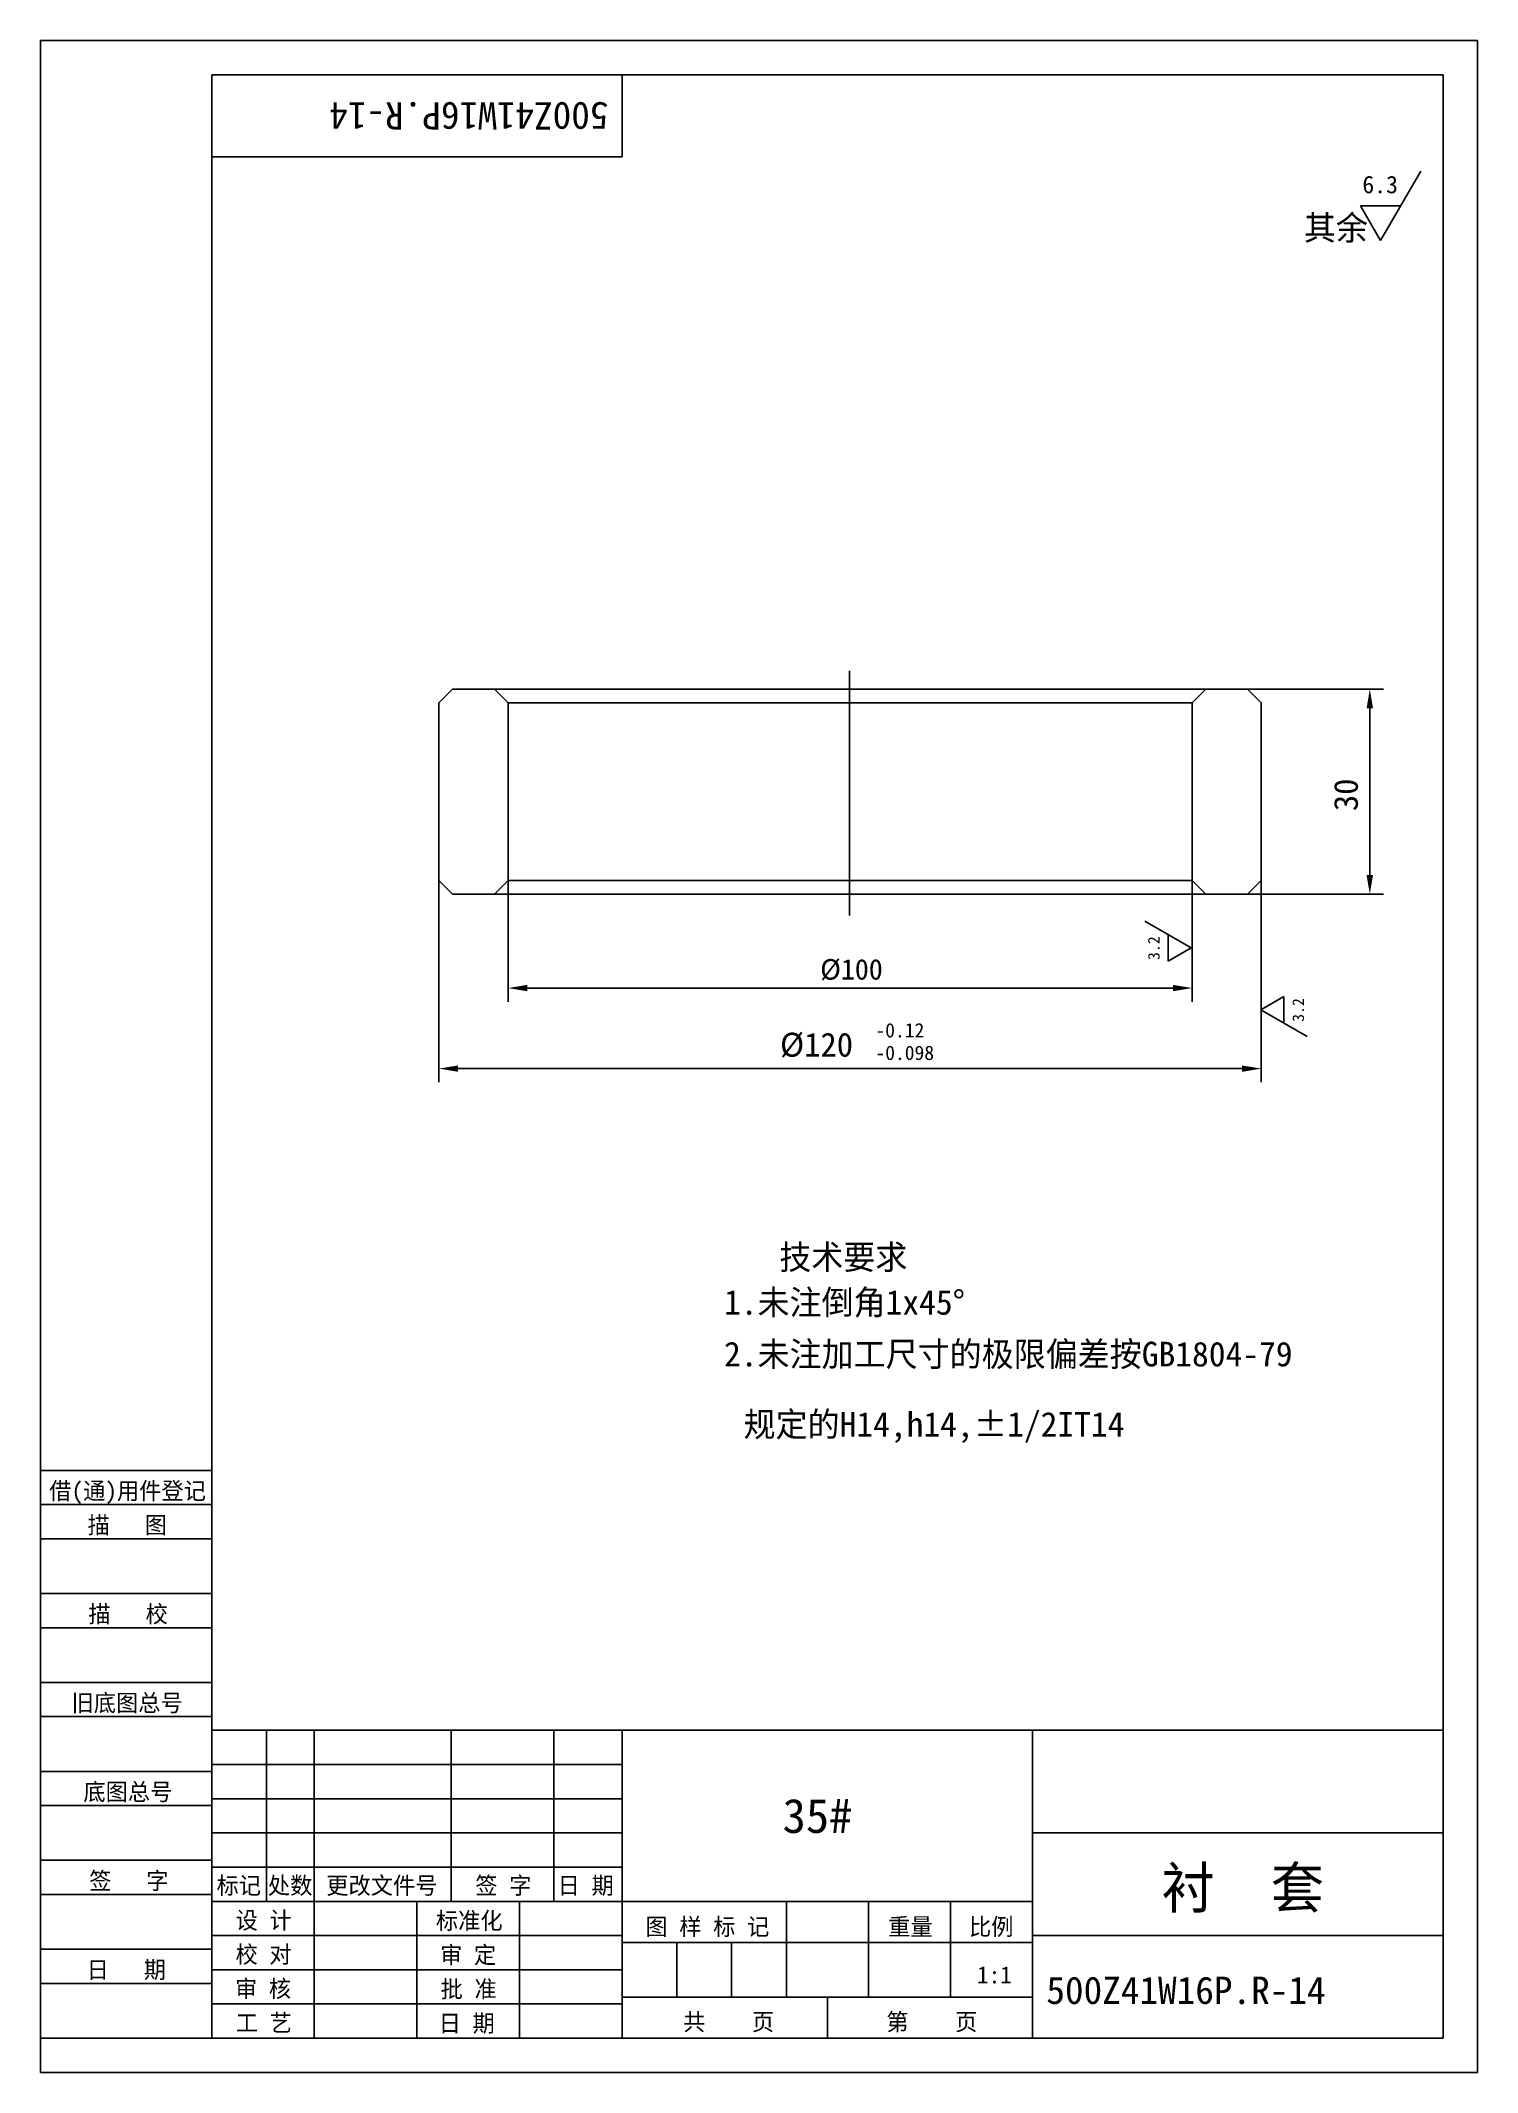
# Model space of a CAD drawing. Header units: metres. Extents: x 0 to 210, y 0 to 297.
import ezdxf

# ---------------------------------------------------------------- set-up
doc = ezdxf.new("R2010")
doc.units = ezdxf.units.M
for name, color, linetype in [('C', 6, 'Continuous'), ('D', 1, 'Continuous'), ('FL', 5, 'Continuous'), ('T', 7, 'Continuous'), ('TL', 4, 'Continuous')]:
    doc.layers.add(name, color=color, linetype=linetype)

# ---------------------------------------------------------------- blocks, each defined once
blk = doc.blocks.new('TUKUN4')
at = {"layer": 'FL'}
for p, q in [((0, 297), (0, 0)), ((210, 297), (0, 297)), ((210, 0), (210, 297)), ((0, 78), (25, 78)), ((0, 70), (25, 70)), ((0, 65), (25, 65)), ((0, 57), (25, 57)), ((0, 52), (25, 52)), ((33, 25), (33, 50)), ((40, 5), (40, 50)), ((60, 25), (60, 50)), ((75, 25), (75, 50)), ((25, 45), (85, 45)), ((0, 44), (25, 44)), ((0, 39), (25, 39)), ((25, 40), (85, 40)), ((25, 35), (85, 35)), ((0, 31), (25, 31)), ((25, 30), (85, 30)), ((0, 26), (25, 26)), ((70, 5), (70, 25)), ((0, 18), (25, 18)), ((25, 20), (85, 20)), ((25, 15), (85, 15)), ((0, 13), (25, 13)), ((25, 10), (85, 10)), ((0, 0), (210, 0))]:
    blk.add_line(p, q, dxfattribs=at)
at = {"layer": 'TL'}
for p, q in [((25, 5), (25, 292)), ((205, 292), (25, 292)), ((85, 292), (85, 280)), ((205, 5), (205, 292)), ((85, 280), (25, 280)), ((0, 88), (25, 88)), ((0, 83), (25, 83)), ((205, 50), (25, 50)), ((85, 5), (85, 50)), ((145, 5), (145, 50)), ((205, 35), (145, 35)), ((145, 25), (25, 25)), ((55, 5), (55, 25)), ((109, 11), (109, 25)), ((121, 11), (121, 25)), ((133, 11), (133, 25)), ((85, 19), (145, 19)), ((93, 11), (93, 19)), ((101, 11), (101, 19)), ((205, 20), (145, 20)), ((145, 11), (85, 11)), ((115, 5), (115, 11)), ((0, 5), (205, 5))]:
    blk.add_line(p, q, dxfattribs=at)
at = {"layer": 'T'}
for s, p in [('借(通)用件登记', (1.26, 83.76)), ('描   图', (6.86, 78.76)), ('描   校', (6.98, 65.76)), ('旧底图总号', (4.52, 52.76)), ('底图总号', (6.25, 39.76)), ('签   字', (7.1, 26.76)), ('标记', (25.71, 26.07)), ('处数', (33.22, 26.07)), ('更改文件号', (41.75, 26.07)), ('签 字', (63.53, 26.07)), ('日 期', (75.57, 26.07)), ('设 计', (28.5, 20.99)), ('标准化', (57.77, 20.93)), ('图 样 标 记', (88.4, 20.04)), ('重量', (123.88, 20.04)), ('比例', (135.7, 20.04)), ('校 对', (28.48, 15.99)), ('审 定', (58.39, 15.93)), ('日   期', (6.72, 13.76)), ('审 核', (28.41, 10.99)), ('批 准', (58.46, 10.93)), ('共    页', (93.91, 6.13)), ('第    页', (123.62, 6.13)), ('工 艺', (28.52, 5.99)), ('日 期', (58.18, 5.93))]:
    blk.add_text(s, height=2.5, dxfattribs=at).set_placement(p)

msp = doc.modelspace()

# ---------------------------------------------------------------- linework, layer by layer
at = {"layer": 'C'}
msp.add_line((118.22, 204.89), (118.22, 169.1), dxfattribs=at)
at = {"layer": 'D'}
for p, q in [((201.72, 277.91), (195.86, 267.77)), ((195.86, 267.77), (192.94, 272.84)), ((192.94, 272.84), (198.79, 272.84)), ((176.42, 202.21), (196.28, 202.21)), ((194.28, 199.41), (194.28, 175.01)), ((58.22, 174.21), (58.22, 144.73)), ((68.32, 174.21), (68.32, 156.5)), ((168.31, 174.17), (168.31, 156.5)), ((178.42, 174.21), (178.42, 144.73)), ((176.42, 172.21), (196.28, 172.21)), ((161.41, 168.29), (168.17, 164.39)), ((164.79, 162.43), (164.79, 166.34)), ((168.17, 164.39), (164.79, 162.43)), ((71.12, 158.5), (165.51, 158.5)), ((178.35, 155.34), (181.73, 157.29)), ((185.11, 151.44), (178.35, 155.34)), ((181.73, 157.29), (181.73, 153.39)), ((61.02, 146.73), (175.62, 146.73))]:
    msp.add_line(p, q, dxfattribs=at)
for points in [[(193.81, 199.41), (194.74, 199.41), (194.28, 202.21)], [(193.81, 175.01), (194.74, 175.01), (194.28, 172.21)], [(71.12, 158.97), (71.12, 158.04), (68.32, 158.5)], [(165.51, 158.97), (165.51, 158.04), (168.31, 158.5)], [(61.02, 147.19), (61.02, 146.26), (58.22, 146.73)], [(175.62, 147.19), (175.62, 146.26), (178.42, 146.73)]]:
    msp.add_solid(points, dxfattribs=at)
at = {"layer": 'TL'}
for p, q in [((58.22, 200.21), (60.22, 202.21)), ((60.22, 202.21), (66.32, 202.21)), ((66.32, 202.21), (118.32, 202.21)), ((68.32, 200.21), (66.32, 202.21)), ((170.32, 202.21), (118.32, 202.21)), ((168.32, 200.21), (170.32, 202.21)), ((176.42, 202.21), (170.32, 202.21)), ((178.42, 200.21), (176.42, 202.21)), ((58.22, 174.21), (58.22, 200.21)), ((68.32, 200.21), (118.32, 200.21)), ((68.32, 174.21), (68.32, 200.21)), ((168.32, 200.21), (118.32, 200.21)), ((168.32, 174.21), (168.32, 200.21)), ((178.42, 174.21), (178.42, 200.21)), ((60.22, 172.21), (58.22, 174.21)), ((66.32, 172.21), (68.32, 174.21)), ((68.32, 174.21), (118.32, 174.21)), ((168.32, 174.21), (118.32, 174.21)), ((170.32, 172.21), (168.32, 174.21)), ((176.42, 172.21), (178.42, 174.21)), ((66.32, 172.21), (60.22, 172.21)), ((66.32, 172.21), (118.32, 172.21)), ((170.32, 172.21), (118.32, 172.21)), ((170.32, 172.21), (176.42, 172.21))]:
    msp.add_line(p, q, dxfattribs=at)

# ---------------------------------------------------------------- block references
at = {"layer": 'D'}
msp.add_blockref('TUKUN4', (0, 0), dxfattribs=at)

# ---------------------------------------------------------------- texts
for s, height, rotation, p in [('500Z41W16P.R-14', 4, 180, (83, 288)), ('30', 3.5, 90, (192.53, 184.37)), ('3.2', 1.7, 90, (163.56, 162.6)), ('3.2', 1.7, 90, (184.66, 153.56))]:
    msp.add_text(s, height=height, rotation=rotation, dxfattribs=at).set_placement(p)
for s, height, p in [('6.3', 2.55, (193.19, 274.69)), ('其余', 3.6, (184.64, 267.84)), ('%%C100', 3, (113.94, 159.74)), ('%%C120', 3.5, (108.07, 148.48)), ('-0.12', 2.1, (122.02, 151.28)), ('-0.098', 2.1, (122.02, 147.99)), ('技术要求', 3.6, (107.97, 117.38)), ('1.未注倒角1x45%%d', 3.6, (99.89, 110.76)), ('2.未注加工尺寸的极限偏差按GB1804-79', 3.6, (99.89, 103.2)), ('规定的H14,h14,%%P1/2IT14', 3.6, (102.74, 92.93)), ('35#', 5, (108.45, 35)), ('衬  套', 6, (163.82, 24)), ('1:1', 2.5, (136.86, 13)), ('500Z41W16P.R-14', 4, (147, 10))]:
    msp.add_text(s, height=height, dxfattribs=at).set_placement(p)

doc.saveas('drawing.dxf')
